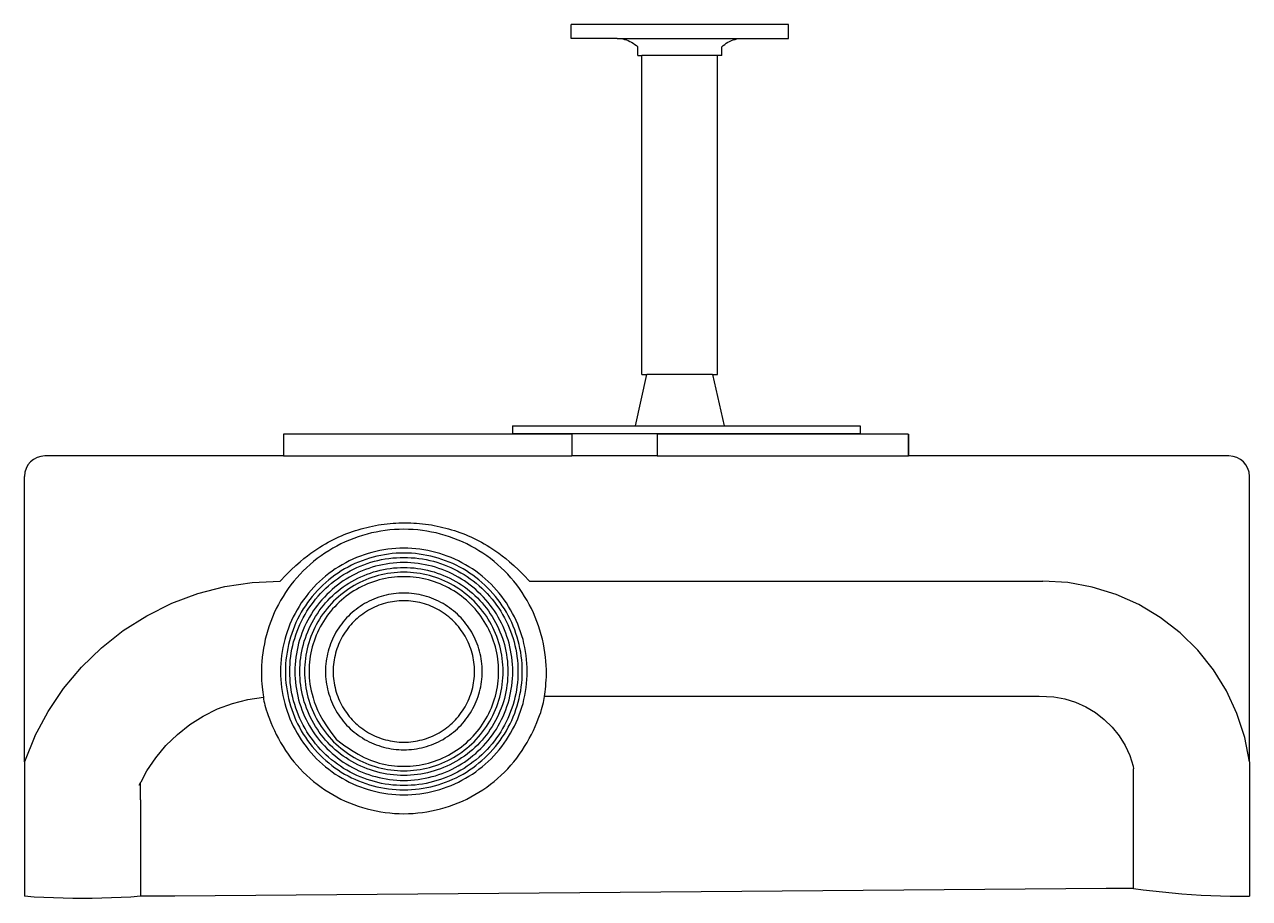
# Model space of a CAD drawing. Header units: inches. Extents: x -1841 to -80, y -100 to 1021.
# Drawn here: x -589.71 to -576.6, y 363.69 to 373.04 of the extents above; entities that cross this region are included whole.
import ezdxf

# ---------------------------------------------------------------- set-up
doc = ezdxf.new("R2010")
doc.units = ezdxf.units.IN
doc.header["$MEASUREMENT"] = 0
doc.layers.add('Edges', color=7, linetype='Continuous')

# ---------------------------------------------------------------- blocks, each defined once
blk = doc.blocks.new('Hanging Projector fr')
at = {"layer": 'Edges'}
for p, q in [((0.02427, 0.11772), (0.02427, 0.12111)), ((0.07728, 0.12111), (0.02427, 0.12111)), ((0.07728, 0.11772), (0.07728, 0.12111)), ((0.03547, 0.11772), (0.02427, 0.11772)), ((0.03547, 0.11772), (0.03593, 0.1177)), ((0.03593, 0.1177), (0.03599, 0.11772)), ((0.03599, 0.11772), (0.0364, 0.11766)), ((0.03599, 0.11772), (0.06557, 0.11772)), ((0.0364, 0.11766), (0.03686, 0.11758)), ((0.03686, 0.11758), (0.03732, 0.11748)), ((0.03732, 0.11748), (0.03776, 0.11735)), ((0.03776, 0.11735), (0.0382, 0.11718)), ((0.0382, 0.11718), (0.03863, 0.11699)), ((0.03863, 0.11699), (0.03904, 0.11677)), ((0.03904, 0.11677), (0.03944, 0.11653)), ((0.03944, 0.11653), (0.03982, 0.11626)), ((0.06173, 0.11626), (0.06212, 0.11653)), ((0.06212, 0.11653), (0.06252, 0.11677)), ((0.06252, 0.11677), (0.06293, 0.11699)), ((0.06293, 0.11699), (0.06336, 0.11718)), ((0.06336, 0.11718), (0.06379, 0.11735)), ((0.06379, 0.11735), (0.06424, 0.11748)), ((0.06424, 0.11748), (0.0647, 0.11758)), ((0.0647, 0.11758), (0.06516, 0.11766)), ((0.06516, 0.11766), (0.06557, 0.11772)), ((0.06557, 0.11772), (0.06562, 0.1177)), ((0.06562, 0.1177), (0.06609, 0.11772)), ((0.06609, 0.11772), (0.07728, 0.11772)), ((0.03982, 0.11626), (0.04019, 0.11597)), ((0.04019, 0.11597), (0.04053, 0.11565)), ((0.04053, 0.11358), (0.04053, 0.11565)), ((0.04053, 0.11358), (0.04155, 0.11358)), ((0.04155, 0.0358), (0.04155, 0.11358)), ((0.06001, 0.11358), (0.04155, 0.11358)), ((0.06103, 0.11358), (0.06001, 0.11358)), ((0.06001, 0.0358), (0.06001, 0.11358)), ((0.06103, 0.11565), (0.06137, 0.11597)), ((0.06103, 0.11358), (0.06103, 0.11565)), ((0.06137, 0.11597), (0.06173, 0.11626)), ((0.03995, 0.02328), (0.04278, 0.0358)), ((0.04155, 0.0358), (0.04278, 0.0358)), ((0.05877, 0.0358), (0.04278, 0.0358)), ((0.05877, 0.0358), (0.06161, 0.02328)), ((0.05877, 0.0358), (0.06001, 0.0358)), ((-0.04581, 0.02123), (-0.04581, 0.0159)), ((0.02442, 0.02123), (-0.04581, 0.02123)), ((0.01, 0.02328), (0.01, 0.02129)), ((0.01, 0.02328), (0.03995, 0.02328)), ((0.09473, 0.02129), (0.01, 0.02129)), ((0.02442, 0.02123), (0.02442, 0.0159)), ((0.03995, 0.02328), (0.06161, 0.02328)), ((0.04528, 0.02123), (0.04528, 0.0159)), ((0.10647, 0.02123), (0.04528, 0.02123)), ((0.06161, 0.02328), (0.09473, 0.02328)), ((0.09473, 0.02328), (0.09473, 0.02129)), ((0.10647, 0.02123), (0.10654, 0.02123)), ((0.10647, 0.02123), (0.10647, 0.0159)), ((0.10654, 0.02123), (0.10654, 0.0159)), ((-0.04581, 0.0159), (-0.104, 0.0159)), ((-0.04581, 0.0159), (0.02442, 0.0159)), ((0.04528, 0.0159), (0.02442, 0.0159)), ((0.04528, 0.0159), (0.10647, 0.0159)), ((0.10647, 0.0159), (0.10654, 0.0159)), ((0.18468, 0.0159), (0.10654, 0.0159)), ((-0.109, -0.0587), (-0.109, 0.0109)), ((0.18968, -0.0587), (0.18968, 0.0109)), ((-0.05346, -0.01495), (-0.04668, -0.01462)), ((0.01416, -0.01462), (0.13927, -0.01462)), ((0.14535, -0.01499), (0.13927, -0.01462)), ((-0.07309, -0.02004), (-0.06673, -0.01767)), ((-0.06673, -0.01767), (-0.06016, -0.01597)), ((-0.06016, -0.01597), (-0.05346, -0.01495)), ((0.15134, -0.01608), (0.14535, -0.01499)), ((0.15715, -0.01787), (0.15134, -0.01608)), ((0.16271, -0.02035), (0.15715, -0.01787)), ((-0.07916, -0.02306), (-0.07309, -0.02004)), ((0.16794, -0.02347), (0.16271, -0.02035)), ((-0.0849, -0.02669), (-0.07916, -0.02306)), ((0.17275, -0.0272), (0.16794, -0.02347)), ((-0.09022, -0.03089), (-0.0849, -0.02669)), ((0.17709, -0.03147), (0.17275, -0.0272)), ((-0.09022, -0.03089), (-0.09509, -0.03561)), ((0.18088, -0.03623), (0.17709, -0.03147)), ((-0.09945, -0.04081), (-0.09509, -0.03561)), ((0.18408, -0.04141), (0.18088, -0.03623)), ((-0.10324, -0.04644), (-0.09945, -0.04081)), ((0.18663, -0.04694), (0.18408, -0.04141)), ((-0.06192, -0.04581), (-0.05828, -0.04445)), ((-0.05828, -0.04445), (-0.05452, -0.04347)), ((-0.05452, -0.04347), (-0.05076, -0.0429)), ((0.01778, -0.04267), (0.13843, -0.04267)), ((0.13843, -0.04267), (0.14199, -0.04288)), ((0.14199, -0.04288), (0.14467, -0.04337)), ((0.14467, -0.04337), (0.14728, -0.04417)), ((0.14728, -0.04417), (0.14977, -0.04528)), ((-0.10644, -0.05242), (-0.10324, -0.04644)), ((-0.06868, -0.04961), (-0.0654, -0.04754)), ((-0.0654, -0.04754), (-0.06192, -0.04581)), ((0.14977, -0.04528), (0.15211, -0.04668)), ((0.15211, -0.04668), (0.15426, -0.04835)), ((0.18851, -0.05273), (0.18663, -0.04694)), ((-0.07173, -0.05202), (-0.06868, -0.04961)), ((0.15426, -0.04835), (0.1562, -0.05026)), ((0.1562, -0.05026), (0.1579, -0.05239)), ((-0.10644, -0.05242), (-0.109, -0.0587)), ((-0.07452, -0.05472), (-0.07173, -0.05202)), ((0.1579, -0.05239), (0.15933, -0.05471)), ((0.18968, -0.0587), (0.18851, -0.05273)), ((-0.07701, -0.0577), (-0.07452, -0.05472)), ((0.15933, -0.05471), (0.16048, -0.05718)), ((-0.109, -0.0587), (-0.109, -0.09149)), ((-0.07919, -0.06092), (-0.07701, -0.0577)), ((0.16048, -0.05718), (0.16132, -0.05978)), ((0.18968, -0.0587), (0.18968, -0.09149)), ((-0.08059, -0.06355), (-0.07919, -0.06092)), ((0.16132, -0.05978), (0.16144, -0.06043)), ((0.16144, -0.08955), (0.16144, -0.06043)), ((-0.08101, -0.06435), (-0.08069, -0.06374)), ((-0.08069, -0.06374), (-0.08059, -0.06355)), ((-0.08069, -0.06577), (-0.08069, -0.06374)), ((-0.08069, -0.06793), (-0.08069, -0.06577)), ((-0.08069, -0.06793), (-0.08069, -0.09149)), ((0.15477, -0.08955), (-0.07231, -0.09149)), ((0.16144, -0.08955), (0.15477, -0.08955)), ((0.16144, -0.08955), (0.16378, -0.08987)), ((-0.10664, -0.09166), (-0.109, -0.09149)), ((-0.10428, -0.09179), (-0.10664, -0.09166)), ((-0.10193, -0.09189), (-0.10428, -0.09179)), ((-0.09957, -0.09197), (-0.10193, -0.09189)), ((-0.0972, -0.09201), (-0.09957, -0.09197)), ((-0.09484, -0.09203), (-0.0972, -0.09201)), ((-0.09248, -0.09201), (-0.09484, -0.09203)), ((-0.09012, -0.09197), (-0.09248, -0.09201)), ((-0.08776, -0.09189), (-0.09012, -0.09197)), ((-0.0854, -0.09179), (-0.08776, -0.09189)), ((-0.08305, -0.09166), (-0.0854, -0.09179)), ((-0.08069, -0.09149), (-0.08305, -0.09166)), ((-0.07231, -0.09149), (-0.08069, -0.09149)), ((0.16378, -0.08987), (0.16612, -0.09017)), ((0.16612, -0.09017), (0.16847, -0.09043)), ((0.16847, -0.09043), (0.17082, -0.09067)), ((0.17082, -0.09067), (0.17317, -0.09088)), ((0.17317, -0.09088), (0.17553, -0.09105)), ((0.17553, -0.09105), (0.17788, -0.0912)), ((0.17788, -0.0912), (0.18024, -0.09132)), ((0.18024, -0.09132), (0.1826, -0.09141)), ((0.1826, -0.09141), (0.18496, -0.09147)), ((0.18496, -0.09147), (0.18732, -0.09149)), ((0.18732, -0.09149), (0.18968, -0.09149))]:
    blk.add_line(p, q, dxfattribs=at)
for points in [[(-0.02548, -0.00317), (-0.02657, -0.00348), (-0.02765, -0.00383), (-0.02872, -0.00421), (-0.02978, -0.00463), (-0.03082, -0.00508), (-0.03184, -0.00556), (-0.03285, -0.00608), (-0.03384, -0.00663), (-0.03482, -0.00721), (-0.03577, -0.00783), (-0.0367, -0.00848), (-0.03761, -0.00915), (-0.0385, -0.00986), (-0.03937, -0.01059), (-0.04021, -0.01135), (-0.04103, -0.01214), (-0.04181, -0.01296), (-0.04258, -0.0138), (-0.04331, -0.01466), (-0.04402, -0.01555), (-0.04469, -0.01646), (-0.04534, -0.0174), (-0.04595, -0.01835), (-0.04654, -0.01932), (-0.04709, -0.02032), (-0.04761, -0.02133), (-0.04809, -0.02235), (-0.04854, -0.02339), (-0.04896, -0.02445), (-0.04934, -0.02552), (-0.04969, -0.0266), (-0.05, -0.02769), (-0.05028, -0.02879), (-0.05052, -0.02989), (-0.05072, -0.03099), (-0.05089, -0.03208), (-0.05103, -0.03315), (-0.05113, -0.0342), (-0.05121, -0.03521), (-0.05125, -0.03619), (-0.05125, -0.03712), (-0.05124, -0.03801), (-0.0512, -0.03886), (-0.05114, -0.03965), (-0.05107, -0.0404), (-0.05099, -0.0411), (-0.05091, -0.04174), (-0.05083, -0.04234), (-0.05076, -0.04288), (-0.05069, -0.04339), (-0.05061, -0.04388), (-0.05052, -0.04437), (-0.0504, -0.04488), (-0.05026, -0.04542), (-0.05008, -0.04601), (-0.04986, -0.04668), (-0.0496, -0.04743), (-0.04928, -0.04825), (-0.04893, -0.04913), (-0.04853, -0.05006), (-0.04808, -0.05103), (-0.0476, -0.05202), (-0.04709, -0.05301), (-0.04654, -0.054), (-0.04595, -0.05498), (-0.04534, -0.05593), (-0.04469, -0.05686), (-0.04402, -0.05777), (-0.04331, -0.05866), (-0.04258, -0.05953), (-0.04181, -0.06037), (-0.04103, -0.06118), (-0.04021, -0.06197), (-0.03937, -0.06274), (-0.0385, -0.06347), (-0.03761, -0.06417), (-0.0367, -0.06485), (-0.03577, -0.0655), (-0.03482, -0.06611), (-0.03384, -0.0667), (-0.03285, -0.06725), (-0.03184, -0.06776), (-0.03082, -0.06825), (-0.02978, -0.0687), (-0.02872, -0.06912), (-0.02765, -0.0695), (-0.02657, -0.06985), (-0.02548, -0.07016), (-0.02438, -0.07044), (-0.02327, -0.07067), (-0.02215, -0.07088), (-0.02103, -0.07104), (-0.0199, -0.07117), (-0.01877, -0.07127), (-0.01764, -0.07132), (-0.0165, -0.07134), (-0.01537, -0.07132), (-0.01424, -0.07127), (-0.01311, -0.07117), (-0.01198, -0.07104), (-0.01086, -0.07088), (-0.00974, -0.07067), (-0.00863, -0.07044), (-0.00753, -0.07016), (-0.00644, -0.06985), (-0.00536, -0.0695), (-0.00429, -0.06912), (-0.00323, -0.0687), (-0.00219, -0.06825), (-0.00117, -0.06776), (-0.00016, -0.06725), (0.00083, -0.0667), (0.00181, -0.06611), (0.00276, -0.0655), (0.00369, -0.06485), (0.00461, -0.06417), (0.00549, -0.06347), (0.00636, -0.06274), (0.0072, -0.06197), (0.00802, -0.06118), (0.00881, -0.06037), (0.00957, -0.05953), (0.0103, -0.05866), (0.01101, -0.05777), (0.01168, -0.05686), (0.01233, -0.05593), (0.01294, -0.05498), (0.01353, -0.054), (0.01408, -0.05301), (0.0146, -0.05202), (0.01508, -0.05103), (0.01552, -0.05006), (0.01592, -0.04912), (0.01628, -0.04823), (0.01659, -0.0474), (0.01686, -0.04664), (0.01708, -0.04596), (0.01726, -0.04534), (0.01741, -0.04478), (0.01752, -0.04426), (0.01762, -0.04375), (0.0177, -0.04324), (0.01777, -0.04273), (0.01785, -0.04218), (0.01792, -0.04159), (0.018, -0.04095), (0.01808, -0.04027), (0.01814, -0.03954), (0.0182, -0.03876), (0.01824, -0.03794), (0.01825, -0.03707), (0.01824, -0.03615), (0.0182, -0.03519), (0.01813, -0.03418), (0.01802, -0.03314), (0.01789, -0.03207), (0.01771, -0.03099), (0.01751, -0.02989), (0.01727, -0.02879), (0.01699, -0.02769), (0.01668, -0.0266), (0.01633, -0.02552), (0.01595, -0.02445), (0.01553, -0.02339), (0.01508, -0.02235), (0.0146, -0.02133), (0.01408, -0.02032), (0.01353, -0.01932), (0.01294, -0.01835), (0.01233, -0.0174), (0.01168, -0.01646), (0.01101, -0.01555), (0.0103, -0.01466), (0.00957, -0.0138), (0.00881, -0.01296), (0.00802, -0.01214), (0.0072, -0.01135), (0.00636, -0.01059), (0.00549, -0.00986), (0.00461, -0.00915), (0.00369, -0.00848), (0.00276, -0.00783), (0.00181, -0.00721), (0.00083, -0.00663), (-0.00016, -0.00608), (-0.00117, -0.00556), (-0.00219, -0.00508), (-0.00323, -0.00463), (-0.00429, -0.00421), (-0.00536, -0.00383), (-0.00644, -0.00348), (-0.00753, -0.00317), (-0.00863, -0.00289), (-0.00974, -0.00265), (-0.01086, -0.00245), (-0.01198, -0.00228), (-0.01311, -0.00215), (-0.01424, -0.00206), (-0.01537, -0.002), (-0.0165, -0.00198), (-0.01764, -0.002), (-0.01877, -0.00206), (-0.0199, -0.00215), (-0.02103, -0.00228), (-0.02215, -0.00245), (-0.02327, -0.00265), (-0.02438, -0.00289)], [(-0.03777, -0.05793), (-0.03706, -0.05861), (-0.03633, -0.05927), (-0.03558, -0.05991), (-0.03481, -0.06052), (-0.03402, -0.06111), (-0.03321, -0.06167), (-0.03239, -0.0622), (-0.03154, -0.06271), (-0.03068, -0.06319), (-0.02981, -0.06364), (-0.02892, -0.06406), (-0.02801, -0.06445), (-0.0271, -0.06481), (-0.02617, -0.06514), (-0.02523, -0.06544), (-0.02429, -0.06571), (-0.02333, -0.06595), (-0.02237, -0.06616), (-0.0214, -0.06634), (-0.02043, -0.06648), (-0.01945, -0.06659), (-0.01847, -0.06667), (-0.01749, -0.06672), (-0.0165, -0.06674), (-0.01552, -0.06672), (-0.01454, -0.06667), (-0.01356, -0.06659), (-0.01258, -0.06648), (-0.01161, -0.06634), (-0.01064, -0.06616), (-0.00968, -0.06595), (-0.00872, -0.06571), (-0.00777, -0.06544), (-0.00684, -0.06514), (-0.00591, -0.06481), (-0.005, -0.06445), (-0.00409, -0.06406), (-0.0032, -0.06364), (-0.00233, -0.06319), (-0.00147, -0.06271), (-0.00062, -0.0622), (0.0002, -0.06167), (0.00101, -0.06111), (0.0018, -0.06052), (0.00257, -0.05991), (0.00332, -0.05927), (0.00405, -0.05861), (0.00476, -0.05793), (0.00545, -0.05722), (0.00611, -0.05649), (0.00674, -0.05574), (0.00735, -0.05497), (0.00794, -0.05418), (0.0085, -0.05337), (0.00903, -0.05254), (0.00954, -0.0517), (0.01002, -0.05084), (0.01047, -0.04996), (0.01089, -0.04908), (0.01128, -0.04817), (0.01164, -0.04726), (0.01197, -0.04633), (0.01227, -0.04539), (0.01255, -0.04445), (0.01278, -0.04349), (0.01299, -0.04253), (0.01317, -0.04156), (0.01331, -0.04059), (0.01342, -0.03961), (0.01351, -0.03863), (0.01355, -0.03765), (0.01357, -0.03666), (0.01355, -0.03568), (0.01351, -0.0347), (0.01342, -0.03372), (0.01331, -0.03274), (0.01317, -0.03176), (0.01299, -0.0308), (0.01278, -0.02983), (0.01255, -0.02888), (0.01227, -0.02793), (0.01197, -0.027), (0.01164, -0.02607), (0.01128, -0.02515), (0.01089, -0.02425), (0.01047, -0.02336), (0.01002, -0.02249), (0.00954, -0.02163), (0.00903, -0.02078), (0.0085, -0.01995), (0.00794, -0.01915), (0.00735, -0.01836), (0.00674, -0.01758), (0.00611, -0.01683), (0.00545, -0.0161), (0.00476, -0.0154), (0.00405, -0.01471), (0.00332, -0.01405), (0.00257, -0.01342), (0.0018, -0.0128), (0.00101, -0.01222), (0.0002, -0.01166), (-0.00062, -0.01112), (-0.00147, -0.01062), (-0.00233, -0.01014), (-0.0032, -0.00969), (-0.00409, -0.00927), (-0.005, -0.00888), (-0.00591, -0.00852), (-0.00684, -0.00818), (-0.00777, -0.00788), (-0.00872, -0.00761), (-0.00968, -0.00737), (-0.01064, -0.00717), (-0.01161, -0.00699), (-0.01258, -0.00685), (-0.01356, -0.00673), (-0.01454, -0.00665), (-0.01552, -0.0066), (-0.0165, -0.00659), (-0.01749, -0.0066), (-0.01847, -0.00665), (-0.01945, -0.00673), (-0.02043, -0.00685), (-0.0214, -0.00699), (-0.02237, -0.00717), (-0.02333, -0.00737), (-0.02429, -0.00761), (-0.02523, -0.00788), (-0.02617, -0.00818), (-0.0271, -0.00852), (-0.02801, -0.00888), (-0.02892, -0.00927), (-0.02981, -0.00969), (-0.03068, -0.01014), (-0.03154, -0.01062), (-0.03239, -0.01112), (-0.03321, -0.01166), (-0.03402, -0.01222), (-0.03481, -0.0128), (-0.03558, -0.01342), (-0.03633, -0.01405), (-0.03706, -0.01471), (-0.03777, -0.0154), (-0.03845, -0.0161), (-0.03912, -0.01683), (-0.03975, -0.01758), (-0.04036, -0.01836), (-0.04095, -0.01915), (-0.04151, -0.01995), (-0.04204, -0.02078), (-0.04255, -0.02163), (-0.04303, -0.02249), (-0.04348, -0.02336), (-0.0439, -0.02425), (-0.04429, -0.02515), (-0.04465, -0.02607), (-0.04498, -0.027), (-0.04528, -0.02793), (-0.04555, -0.02888), (-0.04579, -0.02983), (-0.046, -0.0308), (-0.04618, -0.03176), (-0.04632, -0.03274), (-0.04643, -0.03372), (-0.04651, -0.0347), (-0.04656, -0.03568), (-0.04658, -0.03666), (-0.04656, -0.03765), (-0.04651, -0.03863), (-0.04643, -0.03961), (-0.04632, -0.04059), (-0.04618, -0.04156), (-0.046, -0.04253), (-0.04579, -0.04349), (-0.04555, -0.04445), (-0.04528, -0.04539), (-0.04498, -0.04633), (-0.04465, -0.04726), (-0.04429, -0.04817), (-0.0439, -0.04908), (-0.04348, -0.04996), (-0.04303, -0.05084), (-0.04255, -0.0517), (-0.04204, -0.05254), (-0.04151, -0.05337), (-0.04095, -0.05418), (-0.04036, -0.05497), (-0.03975, -0.05574), (-0.03912, -0.05649), (-0.03845, -0.05722)], [(-0.0165, -0.00779), (-0.01745, -0.0078), (-0.01839, -0.00785), (-0.01933, -0.00793), (-0.02027, -0.00804), (-0.02121, -0.00818), (-0.02214, -0.00834), (-0.02306, -0.00854), (-0.02398, -0.00877), (-0.02489, -0.00903), (-0.02579, -0.00932), (-0.02668, -0.00964), (-0.02755, -0.00999), (-0.02842, -0.01036), (-0.02928, -0.01077), (-0.03012, -0.0112), (-0.03094, -0.01166), (-0.03175, -0.01214), (-0.03255, -0.01266), (-0.03332, -0.01319), (-0.03408, -0.01376), (-0.03482, -0.01434), (-0.03554, -0.01495), (-0.03624, -0.01559), (-0.03692, -0.01625), (-0.03758, -0.01693), (-0.03821, -0.01763), (-0.03882, -0.01835), (-0.03941, -0.01909), (-0.03997, -0.01984), (-0.04051, -0.02062), (-0.04102, -0.02142), (-0.04151, -0.02223), (-0.04197, -0.02305), (-0.0424, -0.02389), (-0.0428, -0.02475), (-0.04318, -0.02561), (-0.04353, -0.02649), (-0.04385, -0.02738), (-0.04414, -0.02828), (-0.04439, -0.02919), (-0.04462, -0.03011), (-0.04482, -0.03103), (-0.04499, -0.03196), (-0.04513, -0.03289), (-0.04524, -0.03383), (-0.04532, -0.03477), (-0.04536, -0.03572), (-0.04538, -0.03666), (-0.04536, -0.03761), (-0.04532, -0.03855), (-0.04524, -0.03949), (-0.04513, -0.04043), (-0.04499, -0.04137), (-0.04482, -0.0423), (-0.04462, -0.04322), (-0.04439, -0.04414), (-0.04414, -0.04504), (-0.04385, -0.04594), (-0.04353, -0.04683), (-0.04318, -0.04771), (-0.0428, -0.04858), (-0.0424, -0.04943), (-0.04197, -0.05027), (-0.04151, -0.0511), (-0.04102, -0.05191), (-0.04051, -0.0527), (-0.03997, -0.05348), (-0.03941, -0.05424), (-0.03882, -0.05498), (-0.03821, -0.0557), (-0.03758, -0.0564), (-0.03692, -0.05708), (-0.03624, -0.05774), (-0.03554, -0.05837), (-0.03482, -0.05898), (-0.03408, -0.05957), (-0.03332, -0.06013), (-0.03255, -0.06067), (-0.03175, -0.06118), (-0.03094, -0.06167), (-0.03012, -0.06213), (-0.02928, -0.06256), (-0.02842, -0.06296), (-0.02755, -0.06334), (-0.02668, -0.06369), (-0.02579, -0.064), (-0.02489, -0.06429), (-0.02398, -0.06455), (-0.02306, -0.06478), (-0.02214, -0.06498), (-0.02121, -0.06515), (-0.02027, -0.06529), (-0.01933, -0.0654), (-0.01839, -0.06548), (-0.01745, -0.06552), (-0.0165, -0.06554), (-0.01556, -0.06552), (-0.01462, -0.06548), (-0.01367, -0.0654), (-0.01274, -0.06529), (-0.0118, -0.06515), (-0.01087, -0.06498), (-0.00995, -0.06478), (-0.00903, -0.06455), (-0.00812, -0.06429), (-0.00722, -0.064), (-0.00633, -0.06369), (-0.00545, -0.06334), (-0.00459, -0.06296), (-0.00373, -0.06256), (-0.00289, -0.06213), (-0.00207, -0.06167), (-0.00126, -0.06118), (-0.00046, -0.06067), (0.00031, -0.06013), (0.00107, -0.05957), (0.00181, -0.05898), (0.00253, -0.05837), (0.00323, -0.05774), (0.00391, -0.05708), (0.00457, -0.0564), (0.0052, -0.0557), (0.00582, -0.05498), (0.0064, -0.05424), (0.00697, -0.05348), (0.0075, -0.0527), (0.00802, -0.05191), (0.0085, -0.0511), (0.00896, -0.05027), (0.00939, -0.04943), (0.0098, -0.04858), (0.01017, -0.04771), (0.01052, -0.04683), (0.01084, -0.04594), (0.01113, -0.04504), (0.01139, -0.04414), (0.01162, -0.04322), (0.01181, -0.0423), (0.01198, -0.04137), (0.01212, -0.04043), (0.01223, -0.03949), (0.01231, -0.03855), (0.01235, -0.03761), (0.01237, -0.03666), (0.01235, -0.03572), (0.01231, -0.03477), (0.01223, -0.03383), (0.01212, -0.03289), (0.01198, -0.03196), (0.01181, -0.03103), (0.01162, -0.03011), (0.01139, -0.02919), (0.01113, -0.02828), (0.01084, -0.02738), (0.01052, -0.02649), (0.01017, -0.02561), (0.0098, -0.02475), (0.00939, -0.02389), (0.00896, -0.02305), (0.0085, -0.02223), (0.00802, -0.02142), (0.0075, -0.02062), (0.00697, -0.01984), (0.0064, -0.01909), (0.00582, -0.01835), (0.0052, -0.01763), (0.00457, -0.01693), (0.00391, -0.01625), (0.00323, -0.01559), (0.00253, -0.01495), (0.00181, -0.01434), (0.00107, -0.01376), (0.00031, -0.01319), (-0.00046, -0.01266), (-0.00126, -0.01214), (-0.00207, -0.01166), (-0.00289, -0.0112), (-0.00373, -0.01077), (-0.00459, -0.01036), (-0.00545, -0.00999), (-0.00633, -0.00964), (-0.00722, -0.00932), (-0.00812, -0.00903), (-0.00903, -0.00877), (-0.00995, -0.00854), (-0.01087, -0.00834), (-0.0118, -0.00818), (-0.01274, -0.00804), (-0.01367, -0.00793), (-0.01462, -0.00785), (-0.01556, -0.0078)], [(-0.0406, -0.02275), (-0.04013, -0.02197), (-0.03963, -0.02121), (-0.03912, -0.02046), (-0.03857, -0.01973), (-0.03801, -0.01902), (-0.03742, -0.01832), (-0.03681, -0.01765), (-0.03617, -0.01699), (-0.03552, -0.01636), (-0.03485, -0.01575), (-0.03415, -0.01516), (-0.03344, -0.01459), (-0.03271, -0.01405), (-0.03196, -0.01353), (-0.03119, -0.01304), (-0.03041, -0.01257), (-0.02962, -0.01213), (-0.02881, -0.01171), (-0.02798, -0.01133), (-0.02715, -0.01096), (-0.0263, -0.01063), (-0.02545, -0.01032), (-0.02458, -0.01004), (-0.0237, -0.00979), (-0.02282, -0.00957), (-0.02193, -0.00938), (-0.02104, -0.00922), (-0.02014, -0.00908), (-0.01923, -0.00898), (-0.01832, -0.00891), (-0.01741, -0.00886), (-0.0165, -0.00885), (-0.01559, -0.00886), (-0.01469, -0.00891), (-0.01378, -0.00898), (-0.01287, -0.00908), (-0.01197, -0.00922), (-0.01108, -0.00938), (-0.01019, -0.00957), (-0.0093, -0.00979), (-0.00843, -0.01004), (-0.00756, -0.01032), (-0.00671, -0.01063), (-0.00586, -0.01096), (-0.00502, -0.01133), (-0.0042, -0.01171), (-0.00339, -0.01213), (-0.0026, -0.01257), (-0.00181, -0.01304), (-0.00105, -0.01353), (-0.0003, -0.01405), (0.00043, -0.01459), (0.00114, -0.01516), (0.00184, -0.01575), (0.00251, -0.01636), (0.00317, -0.01699), (0.0038, -0.01765), (0.00441, -0.01832), (0.005, -0.01902), (0.00556, -0.01973), (0.00611, -0.02046), (0.00663, -0.02121), (0.00712, -0.02197), (0.00759, -0.02275), (0.00803, -0.02355), (0.00844, -0.02436), (0.00883, -0.02518), (0.0092, -0.02602), (0.00953, -0.02686), (0.00984, -0.02772), (0.01012, -0.02859), (0.01037, -0.02946), (0.01059, -0.03035), (0.01078, -0.03124), (0.01094, -0.03213), (0.01108, -0.03303), (0.01118, -0.03394), (0.01125, -0.03484), (0.0113, -0.03575), (0.01131, -0.03666), (0.0113, -0.03757), (0.01125, -0.03848), (0.01118, -0.03939), (0.01108, -0.04029), (0.01094, -0.04119), (0.01078, -0.04209), (0.01059, -0.04298), (0.01037, -0.04386), (0.01012, -0.04474), (0.00984, -0.0456), (0.00953, -0.04646), (0.0092, -0.04731), (0.00883, -0.04814), (0.00844, -0.04897), (0.00803, -0.04978), (0.00759, -0.05057), (0.00712, -0.05135), (0.00663, -0.05212), (0.00611, -0.05287), (0.00556, -0.0536), (0.005, -0.05431), (0.00441, -0.055), (0.0038, -0.05568), (0.00317, -0.05633), (0.00251, -0.05697), (0.00184, -0.05758), (0.00114, -0.05817), (0.00043, -0.05873), (-0.0003, -0.05927), (-0.00105, -0.05979), (-0.00181, -0.06029), (-0.0026, -0.06075), (-0.00339, -0.0612), (-0.0042, -0.06161), (-0.00502, -0.062), (-0.00586, -0.06236), (-0.00671, -0.0627), (-0.00756, -0.063), (-0.00843, -0.06328), (-0.0093, -0.06353), (-0.01019, -0.06375), (-0.01108, -0.06395), (-0.01197, -0.06411), (-0.01287, -0.06424), (-0.01378, -0.06435), (-0.01469, -0.06442), (-0.01559, -0.06447), (-0.0165, -0.06448), (-0.01741, -0.06447), (-0.01832, -0.06442), (-0.01923, -0.06435), (-0.02014, -0.06424), (-0.02104, -0.06411), (-0.02193, -0.06395), (-0.02282, -0.06375), (-0.0237, -0.06353), (-0.02458, -0.06328), (-0.02545, -0.063), (-0.0263, -0.0627), (-0.02715, -0.06236), (-0.02798, -0.062), (-0.02881, -0.06161), (-0.02962, -0.0612), (-0.03041, -0.06075), (-0.03119, -0.06029), (-0.03196, -0.05979), (-0.03271, -0.05927), (-0.03344, -0.05873), (-0.03415, -0.05817), (-0.03485, -0.05758), (-0.03552, -0.05697), (-0.03617, -0.05633), (-0.03681, -0.05568), (-0.03742, -0.055), (-0.03801, -0.05431), (-0.03857, -0.0536), (-0.03912, -0.05287), (-0.03963, -0.05212), (-0.04013, -0.05135), (-0.0406, -0.05057), (-0.04104, -0.04978), (-0.04145, -0.04897), (-0.04184, -0.04814), (-0.0422, -0.04731), (-0.04254, -0.04646), (-0.04285, -0.0456), (-0.04312, -0.04474), (-0.04337, -0.04386), (-0.0436, -0.04298), (-0.04379, -0.04209), (-0.04395, -0.04119), (-0.04408, -0.04029), (-0.04419, -0.03939), (-0.04426, -0.03848), (-0.04431, -0.03757), (-0.04432, -0.03666), (-0.04431, -0.03575), (-0.04426, -0.03484), (-0.04419, -0.03394), (-0.04408, -0.03303), (-0.04395, -0.03213), (-0.04379, -0.03124), (-0.0436, -0.03035), (-0.04337, -0.02946), (-0.04312, -0.02859), (-0.04285, -0.02772), (-0.04254, -0.02686), (-0.0422, -0.02602), (-0.04184, -0.02518), (-0.04145, -0.02436), (-0.04104, -0.02355)], [(0.01005, -0.03666), (0.01004, -0.03579), (0.00999, -0.03493), (0.00992, -0.03406), (0.00982, -0.0332), (0.0097, -0.03234), (0.00954, -0.03148), (0.00936, -0.03063), (0.00915, -0.02979), (0.00891, -0.02895), (0.00864, -0.02813), (0.00835, -0.02731), (0.00803, -0.0265), (0.00768, -0.0257), (0.00731, -0.02492), (0.00692, -0.02414), (0.00649, -0.02339), (0.00605, -0.02264), (0.00558, -0.02191), (0.00508, -0.0212), (0.00456, -0.0205), (0.00402, -0.01982), (0.00346, -0.01915), (0.00288, -0.01851), (0.00227, -0.01789), (0.00165, -0.01728), (0.00101, -0.0167), (0.00034, -0.01614), (-0.00034, -0.0156), (-0.00104, -0.01508), (-0.00175, -0.01458), (-0.00248, -0.01411), (-0.00323, -0.01366), (-0.00399, -0.01324), (-0.00476, -0.01285), (-0.00554, -0.01247), (-0.00634, -0.01213), (-0.00715, -0.01181), (-0.00797, -0.01152), (-0.0088, -0.01125), (-0.00963, -0.01101), (-0.01047, -0.0108), (-0.01132, -0.01062), (-0.01218, -0.01046), (-0.01304, -0.01033), (-0.0139, -0.01024), (-0.01477, -0.01016), (-0.01564, -0.01012), (-0.0165, -0.01011), (-0.01737, -0.01012), (-0.01824, -0.01016), (-0.01911, -0.01024), (-0.01997, -0.01033), (-0.02083, -0.01046), (-0.02169, -0.01062), (-0.02253, -0.0108), (-0.02338, -0.01101), (-0.02421, -0.01125), (-0.02504, -0.01152), (-0.02586, -0.01181), (-0.02667, -0.01213), (-0.02746, -0.01247), (-0.02825, -0.01285), (-0.02902, -0.01324), (-0.02978, -0.01366), (-0.03053, -0.01411), (-0.03126, -0.01458), (-0.03197, -0.01508), (-0.03267, -0.0156), (-0.03335, -0.01614), (-0.03401, -0.0167), (-0.03466, -0.01728), (-0.03528, -0.01789), (-0.03589, -0.01851), (-0.03647, -0.01915), (-0.03703, -0.01982), (-0.03757, -0.0205), (-0.03809, -0.0212), (-0.03858, -0.02191), (-0.03906, -0.02264), (-0.0395, -0.02339), (-0.03992, -0.02414), (-0.04032, -0.02492), (-0.04069, -0.0257), (-0.04104, -0.0265), (-0.04136, -0.02731), (-0.04165, -0.02813), (-0.04192, -0.02895), (-0.04216, -0.02979), (-0.04237, -0.03063), (-0.04255, -0.03148), (-0.04271, -0.03234), (-0.04283, -0.0332), (-0.04293, -0.03406), (-0.043, -0.03493), (-0.04305, -0.03579), (-0.04306, -0.03666), (-0.04305, -0.03753), (-0.043, -0.0384), (-0.04293, -0.03927), (-0.04283, -0.04013), (-0.04271, -0.04099), (-0.04255, -0.04184), (-0.04237, -0.04269), (-0.04216, -0.04354), (-0.04192, -0.04437), (-0.04165, -0.0452), (-0.04136, -0.04602), (-0.04104, -0.04683), (-0.04069, -0.04762), (-0.04032, -0.04841), (-0.03992, -0.04918), (-0.0395, -0.04994), (-0.03906, -0.05069), (-0.03858, -0.05142), (-0.03809, -0.05213), (-0.03757, -0.05283), (-0.03703, -0.05351), (-0.03647, -0.05417), (-0.03589, -0.05482), (-0.03528, -0.05544), (-0.03466, -0.05605), (-0.03401, -0.05663), (-0.03335, -0.05719), (-0.03267, -0.05773), (-0.03197, -0.05825), (-0.03126, -0.05874), (-0.03053, -0.05921), (-0.02978, -0.05966), (-0.02902, -0.06008), (-0.02825, -0.06048), (-0.02746, -0.06085), (-0.02667, -0.0612), (-0.02586, -0.06152), (-0.02504, -0.06181), (-0.02421, -0.06208), (-0.02338, -0.06231), (-0.02253, -0.06253), (-0.02169, -0.06271), (-0.02083, -0.06286), (-0.01997, -0.06299), (-0.01911, -0.06309), (-0.01824, -0.06316), (-0.01737, -0.06321), (-0.0165, -0.06322), (-0.01564, -0.06321), (-0.01477, -0.06316), (-0.0139, -0.06309), (-0.01304, -0.06299), (-0.01218, -0.06286), (-0.01132, -0.06271), (-0.01047, -0.06253), (-0.00963, -0.06231), (-0.0088, -0.06208), (-0.00797, -0.06181), (-0.00715, -0.06152), (-0.00634, -0.0612), (-0.00554, -0.06085), (-0.00476, -0.06048), (-0.00399, -0.06008), (-0.00323, -0.05966), (-0.00248, -0.05921), (-0.00175, -0.05874), (-0.00104, -0.05825), (-0.00034, -0.05773), (0.00034, -0.05719), (0.00101, -0.05663), (0.00165, -0.05605), (0.00227, -0.05544), (0.00288, -0.05482), (0.00346, -0.05417), (0.00402, -0.05351), (0.00456, -0.05283), (0.00508, -0.05213), (0.00558, -0.05142), (0.00605, -0.05069), (0.00649, -0.04994), (0.00692, -0.04918), (0.00731, -0.04841), (0.00768, -0.04762), (0.00803, -0.04683), (0.00835, -0.04602), (0.00864, -0.0452), (0.00891, -0.04437), (0.00915, -0.04354), (0.00936, -0.04269), (0.00954, -0.04184), (0.0097, -0.04099), (0.00982, -0.04013), (0.00992, -0.03927), (0.00999, -0.0384), (0.01004, -0.03753)], [(-0.041, -0.0301), (-0.04078, -0.0293), (-0.04052, -0.02851), (-0.04024, -0.02773), (-0.03994, -0.02696), (-0.03961, -0.0262), (-0.03925, -0.02545), (-0.03887, -0.02471), (-0.03847, -0.02398), (-0.03804, -0.02327), (-0.03759, -0.02257), (-0.03712, -0.02189), (-0.03663, -0.02122), (-0.03611, -0.02057), (-0.03557, -0.01994), (-0.03502, -0.01932), (-0.03444, -0.01873), (-0.03384, -0.01815), (-0.03323, -0.01759), (-0.03259, -0.01706), (-0.03194, -0.01654), (-0.03128, -0.01605), (-0.0306, -0.01557), (-0.0299, -0.01512), (-0.02919, -0.0147), (-0.02846, -0.01429), (-0.02772, -0.01392), (-0.02697, -0.01356), (-0.02621, -0.01323), (-0.02544, -0.01293), (-0.02466, -0.01265), (-0.02387, -0.01239), (-0.02307, -0.01216), (-0.02226, -0.01196), (-0.02145, -0.01179), (-0.02064, -0.01164), (-0.01982, -0.01152), (-0.01899, -0.01142), (-0.01816, -0.01135), (-0.01733, -0.01131), (-0.0165, -0.0113), (-0.01567, -0.01131), (-0.01485, -0.01135), (-0.01402, -0.01142), (-0.01319, -0.01152), (-0.01237, -0.01164), (-0.01156, -0.01179), (-0.01074, -0.01196), (-0.00994, -0.01216), (-0.00914, -0.01239), (-0.00835, -0.01265), (-0.00757, -0.01293), (-0.0068, -0.01323), (-0.00604, -0.01356), (-0.00529, -0.01392), (-0.00455, -0.01429), (-0.00382, -0.0147), (-0.00311, -0.01512), (-0.00241, -0.01557), (-0.00173, -0.01605), (-0.00106, -0.01654), (-0.00041, -0.01706), (0.00022, -0.01759), (0.00083, -0.01815), (0.00143, -0.01873), (0.00201, -0.01932), (0.00256, -0.01994), (0.0031, -0.02057), (0.00362, -0.02122), (0.00411, -0.02189), (0.00458, -0.02257), (0.00503, -0.02327), (0.00546, -0.02398), (0.00586, -0.02471), (0.00624, -0.02545), (0.0066, -0.0262), (0.00693, -0.02696), (0.00723, -0.02773), (0.00751, -0.02851), (0.00777, -0.0293), (0.008, -0.0301), (0.0082, -0.0309), (0.00837, -0.03171), (0.00852, -0.03253), (0.00864, -0.03335), (0.00874, -0.03418), (0.0088, -0.035), (0.00885, -0.03583), (0.00886, -0.03666), (0.00885, -0.03749), (0.0088, -0.03832), (0.00874, -0.03915), (0.00864, -0.03997), (0.00852, -0.04079), (0.00837, -0.04161), (0.0082, -0.04242), (0.008, -0.04323), (0.00777, -0.04403), (0.00751, -0.04482), (0.00723, -0.0456), (0.00693, -0.04637), (0.0066, -0.04713), (0.00624, -0.04788), (0.00586, -0.04862), (0.00546, -0.04935), (0.00503, -0.05006), (0.00458, -0.05075), (0.00411, -0.05144), (0.00362, -0.0521), (0.0031, -0.05275), (0.00256, -0.05339), (0.00201, -0.054), (0.00143, -0.0546), (0.00083, -0.05518), (0.00022, -0.05573), (-0.00041, -0.05627), (-0.00106, -0.05679), (-0.00173, -0.05728), (-0.00241, -0.05775), (-0.00311, -0.0582), (-0.00382, -0.05863), (-0.00455, -0.05903), (-0.00529, -0.05941), (-0.00604, -0.05977), (-0.0068, -0.0601), (-0.00757, -0.0604), (-0.00835, -0.06068), (-0.00914, -0.06093), (-0.00994, -0.06116), (-0.01074, -0.06136), (-0.01156, -0.06154), (-0.01237, -0.06169), (-0.01319, -0.06181), (-0.01402, -0.0619), (-0.01485, -0.06197), (-0.01567, -0.06201), (-0.0165, -0.06203), (-0.01733, -0.06201), (-0.01816, -0.06197), (-0.01899, -0.0619), (-0.01982, -0.06181), (-0.02064, -0.06169), (-0.02145, -0.06154), (-0.02226, -0.06136), (-0.02307, -0.06116), (-0.02387, -0.06093), (-0.02466, -0.06068), (-0.02544, -0.0604), (-0.02621, -0.0601), (-0.02697, -0.05977), (-0.02772, -0.05941), (-0.02846, -0.05903), (-0.02919, -0.05863), (-0.0299, -0.0582), (-0.0306, -0.05775), (-0.03128, -0.05728), (-0.03194, -0.05679), (-0.03259, -0.05627), (-0.03323, -0.05573), (-0.03384, -0.05518), (-0.03444, -0.0546), (-0.03502, -0.054), (-0.03557, -0.05339), (-0.03611, -0.05275), (-0.03663, -0.0521), (-0.03712, -0.05144), (-0.03759, -0.05075), (-0.03804, -0.05006), (-0.03847, -0.04935), (-0.03887, -0.04862), (-0.03925, -0.04788), (-0.03961, -0.04713), (-0.03994, -0.04637), (-0.04024, -0.0456), (-0.04052, -0.04482), (-0.04078, -0.04403), (-0.041, -0.04323), (-0.04121, -0.04242), (-0.04138, -0.04161), (-0.04153, -0.04079), (-0.04165, -0.03997), (-0.04175, -0.03915), (-0.04181, -0.03832), (-0.04185, -0.03749), (-0.04187, -0.03666), (-0.04185, -0.03583), (-0.04181, -0.035), (-0.04175, -0.03418), (-0.04165, -0.03335), (-0.04153, -0.03253), (-0.04138, -0.03171), (-0.04121, -0.0309)], [(0.00446, -0.02456), (0.00405, -0.02388), (0.00362, -0.02321), (0.00317, -0.02256), (0.0027, -0.02193), (0.00221, -0.02131), (0.0017, -0.0207), (0.00116, -0.02012), (0.00061, -0.01955), (0.00004, -0.01899), (-0.00054, -0.01846), (-0.00115, -0.01795), (-0.00177, -0.01746), (-0.0024, -0.01699), (-0.00306, -0.01654), (-0.00372, -0.01611), (-0.0044, -0.0157), (-0.00509, -0.01531), (-0.0058, -0.01495), (-0.00651, -0.01461), (-0.00724, -0.0143), (-0.00798, -0.01401), (-0.00872, -0.01374), (-0.00948, -0.0135), (-0.01024, -0.01328), (-0.01101, -0.01309), (-0.01178, -0.01292), (-0.01256, -0.01278), (-0.01334, -0.01266), (-0.01413, -0.01257), (-0.01492, -0.01251), (-0.01571, -0.01247), (-0.0165, -0.01246), (-0.0173, -0.01247), (-0.01809, -0.01251), (-0.01888, -0.01257), (-0.01966, -0.01266), (-0.02045, -0.01278), (-0.02123, -0.01292), (-0.022, -0.01309), (-0.02277, -0.01328), (-0.02353, -0.0135), (-0.02429, -0.01374), (-0.02503, -0.01401), (-0.02577, -0.0143), (-0.0265, -0.01461), (-0.02721, -0.01495), (-0.02792, -0.01531), (-0.02861, -0.0157), (-0.02929, -0.01611), (-0.02995, -0.01654), (-0.0306, -0.01699), (-0.03124, -0.01746), (-0.03186, -0.01795), (-0.03247, -0.01846), (-0.03305, -0.01899), (-0.03362, -0.01955), (-0.03417, -0.02012), (-0.0347, -0.0207), (-0.03522, -0.02131), (-0.03571, -0.02193), (-0.03618, -0.02256), (-0.03663, -0.02321), (-0.03706, -0.02388), (-0.03747, -0.02456), (-0.03785, -0.02525), (-0.03822, -0.02596), (-0.03855, -0.02667), (-0.03887, -0.0274), (-0.03916, -0.02814), (-0.03943, -0.02888), (-0.03967, -0.02964), (-0.03989, -0.0304), (-0.04008, -0.03117), (-0.04025, -0.03194), (-0.04039, -0.03272), (-0.0405, -0.0335), (-0.0406, -0.03429), (-0.04066, -0.03508), (-0.0407, -0.03587), (-0.04071, -0.03666), (-0.0407, -0.03746), (-0.04066, -0.03825), (-0.0406, -0.03904), (-0.0405, -0.03982), (-0.04039, -0.04061), (-0.04025, -0.04139), (-0.04008, -0.04216), (-0.03989, -0.04293), (-0.03967, -0.04369), (-0.03943, -0.04444), (-0.03916, -0.04519), (-0.03887, -0.04593), (-0.03855, -0.04665), (-0.03822, -0.04737), (-0.03785, -0.04807), (-0.03747, -0.04877), (-0.03706, -0.04945), (-0.03663, -0.05011), (-0.03618, -0.05076), (-0.03571, -0.0514), (-0.03522, -0.05202), (-0.0347, -0.05262), (-0.03417, -0.05321), (-0.03362, -0.05378), (-0.03305, -0.05433), (-0.03247, -0.05486), (-0.03186, -0.05538), (-0.03124, -0.05587), (-0.0306, -0.05634), (-0.02995, -0.05679), (-0.02929, -0.05722), (-0.02861, -0.05763), (-0.02792, -0.05801), (-0.02721, -0.05837), (-0.0265, -0.05871), (-0.02577, -0.05903), (-0.02503, -0.05932), (-0.02429, -0.05959), (-0.02353, -0.05983), (-0.02277, -0.06005), (-0.022, -0.06024), (-0.02123, -0.06041), (-0.02045, -0.06055), (-0.01966, -0.06066), (-0.01888, -0.06075), (-0.01809, -0.06082), (-0.0173, -0.06086), (-0.0165, -0.06087), (-0.01571, -0.06086), (-0.01492, -0.06082), (-0.01413, -0.06075), (-0.01334, -0.06066), (-0.01256, -0.06055), (-0.01178, -0.06041), (-0.01101, -0.06024), (-0.01024, -0.06005), (-0.00948, -0.05983), (-0.00872, -0.05959), (-0.00798, -0.05932), (-0.00724, -0.05903), (-0.00651, -0.05871), (-0.0058, -0.05837), (-0.00509, -0.05801), (-0.0044, -0.05763), (-0.00372, -0.05722), (-0.00306, -0.05679), (-0.0024, -0.05634), (-0.00177, -0.05587), (-0.00115, -0.05538), (-0.00054, -0.05486), (0.00004, -0.05433), (0.00061, -0.05378), (0.00116, -0.05321), (0.0017, -0.05262), (0.00221, -0.05202), (0.0027, -0.0514), (0.00317, -0.05076), (0.00362, -0.05011), (0.00405, -0.04945), (0.00446, -0.04877), (0.00484, -0.04807), (0.00521, -0.04737), (0.00555, -0.04665), (0.00586, -0.04593), (0.00615, -0.04519), (0.00642, -0.04444), (0.00666, -0.04369), (0.00688, -0.04293), (0.00707, -0.04216), (0.00724, -0.04139), (0.00738, -0.04061), (0.0075, -0.03982), (0.00759, -0.03904), (0.00765, -0.03825), (0.00769, -0.03746), (0.0077, -0.03666), (0.00769, -0.03587), (0.00765, -0.03508), (0.00759, -0.03429), (0.0075, -0.0335), (0.00738, -0.03272), (0.00724, -0.03194), (0.00707, -0.03117), (0.00688, -0.0304), (0.00666, -0.02964), (0.00642, -0.02888), (0.00615, -0.02814), (0.00586, -0.0274), (0.00555, -0.02667), (0.00521, -0.02596), (0.00484, -0.02525)], [(0.00004, -0.04621), (0.00034, -0.04567), (0.00063, -0.04511), (0.00089, -0.04455), (0.00114, -0.04397), (0.00137, -0.04339), (0.00158, -0.0428), (0.00178, -0.04221), (0.00195, -0.04161), (0.0021, -0.041), (0.00223, -0.04039), (0.00234, -0.03977), (0.00243, -0.03916), (0.00251, -0.03854), (0.00256, -0.03791), (0.00259, -0.03729), (0.0026, -0.03666), (0.00259, -0.03604), (0.00256, -0.03541), (0.00251, -0.03479), (0.00243, -0.03417), (0.00234, -0.03355), (0.00223, -0.03294), (0.0021, -0.03233), (0.00195, -0.03172), (0.00178, -0.03112), (0.00158, -0.03052), (0.00137, -0.02993), (0.00114, -0.02935), (0.00089, -0.02878), (0.00063, -0.02821), (0.00034, -0.02766), (0.00004, -0.02711), (-0.00028, -0.02658), (-0.00062, -0.02605), (-0.00098, -0.02554), (-0.00135, -0.02503), (-0.00174, -0.02455), (-0.00214, -0.02407), (-0.00256, -0.02361), (-0.003, -0.02316), (-0.00345, -0.02272), (-0.00391, -0.0223), (-0.00439, -0.0219), (-0.00488, -0.02151), (-0.00538, -0.02114), (-0.00589, -0.02078), (-0.00642, -0.02044), (-0.00695, -0.02012), (-0.0075, -0.01982), (-0.00806, -0.01953), (-0.00862, -0.01926), (-0.00919, -0.01902), (-0.00978, -0.01879), (-0.01036, -0.01858), (-0.01096, -0.01838), (-0.01156, -0.01821), (-0.01217, -0.01806), (-0.01278, -0.01793), (-0.01339, -0.01782), (-0.01401, -0.01772), (-0.01463, -0.01765), (-0.01526, -0.0176), (-0.01588, -0.01757), (-0.0165, -0.01756), (-0.01713, -0.01757), (-0.01775, -0.0176), (-0.01838, -0.01765), (-0.019, -0.01772), (-0.01962, -0.01782), (-0.02023, -0.01793), (-0.02084, -0.01806), (-0.02145, -0.01821), (-0.02205, -0.01838), (-0.02264, -0.01858), (-0.02323, -0.01879), (-0.02381, -0.01902), (-0.02439, -0.01926), (-0.02495, -0.01953), (-0.02551, -0.01982), (-0.02606, -0.02012), (-0.02659, -0.02044), (-0.02712, -0.02078), (-0.02763, -0.02114), (-0.02813, -0.02151), (-0.02862, -0.0219), (-0.0291, -0.0223), (-0.02956, -0.02272), (-0.03001, -0.02316), (-0.03045, -0.02361), (-0.03087, -0.02407), (-0.03127, -0.02455), (-0.03166, -0.02503), (-0.03203, -0.02554), (-0.03239, -0.02605), (-0.03273, -0.02658), (-0.03305, -0.02711), (-0.03335, -0.02766), (-0.03364, -0.02821), (-0.0339, -0.02878), (-0.03415, -0.02935), (-0.03438, -0.02993), (-0.03459, -0.03052), (-0.03478, -0.03112), (-0.03496, -0.03172), (-0.03511, -0.03233), (-0.03524, -0.03294), (-0.03535, -0.03355), (-0.03544, -0.03417), (-0.03551, -0.03479), (-0.03557, -0.03541), (-0.0356, -0.03604), (-0.03561, -0.03666), (-0.0356, -0.03729), (-0.03557, -0.03791), (-0.03551, -0.03854), (-0.03544, -0.03916), (-0.03535, -0.03977), (-0.03524, -0.04039), (-0.03511, -0.041), (-0.03496, -0.04161), (-0.03478, -0.04221), (-0.03459, -0.0428), (-0.03438, -0.04339), (-0.03415, -0.04397), (-0.0339, -0.04455), (-0.03364, -0.04511), (-0.03335, -0.04567), (-0.03305, -0.04621), (-0.03273, -0.04675), (-0.03239, -0.04728), (-0.03203, -0.04779), (-0.03166, -0.04829), (-0.03127, -0.04878), (-0.03087, -0.04926), (-0.03045, -0.04972), (-0.03001, -0.05017), (-0.02956, -0.05061), (-0.0291, -0.05102), (-0.02862, -0.05143), (-0.02813, -0.05182), (-0.02763, -0.05219), (-0.02712, -0.05255), (-0.02659, -0.05288), (-0.02606, -0.05321), (-0.02551, -0.05351), (-0.02495, -0.0538), (-0.02439, -0.05406), (-0.02381, -0.05431), (-0.02323, -0.05454), (-0.02264, -0.05475), (-0.02205, -0.05494), (-0.02145, -0.05511), (-0.02084, -0.05527), (-0.02023, -0.0554), (-0.01962, -0.05551), (-0.019, -0.0556), (-0.01838, -0.05567), (-0.01775, -0.05572), (-0.01713, -0.05575), (-0.0165, -0.05577), (-0.01588, -0.05575), (-0.01526, -0.05572), (-0.01463, -0.05567), (-0.01401, -0.0556), (-0.01339, -0.05551), (-0.01278, -0.0554), (-0.01217, -0.05527), (-0.01156, -0.05511), (-0.01096, -0.05494), (-0.01036, -0.05475), (-0.00978, -0.05454), (-0.00919, -0.05431), (-0.00862, -0.05406), (-0.00806, -0.0538), (-0.0075, -0.05351), (-0.00695, -0.05321), (-0.00642, -0.05288), (-0.00589, -0.05255), (-0.00538, -0.05219), (-0.00488, -0.05182), (-0.00439, -0.05143), (-0.00391, -0.05102), (-0.00345, -0.05061), (-0.003, -0.05017), (-0.00256, -0.04972), (-0.00214, -0.04926), (-0.00174, -0.04878), (-0.00135, -0.04829), (-0.00098, -0.04779), (-0.00062, -0.04728), (-0.00028, -0.04675)], [(0.00014, -0.04112), (0.00028, -0.04058), (0.0004, -0.04003), (0.0005, -0.03947), (0.00058, -0.03891), (0.00065, -0.03835), (0.00069, -0.03779), (0.00072, -0.03723), (0.00073, -0.03666), (0.00072, -0.0361), (0.00069, -0.03554), (0.00065, -0.03497), (0.00058, -0.03441), (0.0005, -0.03386), (0.0004, -0.0333), (0.00028, -0.03275), (0.00014, -0.0322), (-0.00001, -0.03166), (-0.00019, -0.03112), (-0.00038, -0.03059), (-0.00058, -0.03007), (-0.00081, -0.02955), (-0.00105, -0.02904), (-0.00131, -0.02854), (-0.00158, -0.02805), (-0.00187, -0.02756), (-0.00218, -0.02709), (-0.0025, -0.02663), (-0.00283, -0.02617), (-0.00318, -0.02573), (-0.00355, -0.0253), (-0.00393, -0.02488), (-0.00432, -0.02448), (-0.00472, -0.02408), (-0.00514, -0.02371), (-0.00557, -0.02334), (-0.00601, -0.02299), (-0.00647, -0.02265), (-0.00693, -0.02233), (-0.0074, -0.02203), (-0.00789, -0.02174), (-0.00838, -0.02146), (-0.00888, -0.02121), (-0.00939, -0.02097), (-0.00991, -0.02074), (-0.01043, -0.02053), (-0.01096, -0.02034), (-0.0115, -0.02017), (-0.01204, -0.02002), (-0.01259, -0.01988), (-0.01314, -0.01976), (-0.0137, -0.01966), (-0.01426, -0.01958), (-0.01482, -0.01951), (-0.01538, -0.01947), (-0.01594, -0.01944), (-0.0165, -0.01943), (-0.01707, -0.01944), (-0.01763, -0.01947), (-0.01819, -0.01951), (-0.01875, -0.01958), (-0.01931, -0.01966), (-0.01987, -0.01976), (-0.02042, -0.01988), (-0.02096, -0.02002), (-0.02151, -0.02017), (-0.02204, -0.02034), (-0.02257, -0.02053), (-0.0231, -0.02074), (-0.02362, -0.02097), (-0.02413, -0.02121), (-0.02463, -0.02146), (-0.02512, -0.02174), (-0.0256, -0.02203), (-0.02608, -0.02233), (-0.02654, -0.02265), (-0.027, -0.02299), (-0.02744, -0.02334), (-0.02787, -0.02371), (-0.02829, -0.02408), (-0.02869, -0.02448), (-0.02908, -0.02488), (-0.02946, -0.0253), (-0.02983, -0.02573), (-0.03018, -0.02617), (-0.03051, -0.02663), (-0.03083, -0.02709), (-0.03114, -0.02756), (-0.03143, -0.02805), (-0.0317, -0.02854), (-0.03196, -0.02904), (-0.0322, -0.02955), (-0.03243, -0.03007), (-0.03263, -0.03059), (-0.03282, -0.03112), (-0.033, -0.03166), (-0.03315, -0.0322), (-0.03329, -0.03275), (-0.03341, -0.0333), (-0.03351, -0.03386), (-0.03359, -0.03441), (-0.03366, -0.03497), (-0.0337, -0.03554), (-0.03373, -0.0361), (-0.03374, -0.03666), (-0.03373, -0.03723), (-0.0337, -0.03779), (-0.03366, -0.03835), (-0.03359, -0.03891), (-0.03351, -0.03947), (-0.03341, -0.04003), (-0.03329, -0.04058), (-0.03315, -0.04112), (-0.033, -0.04167), (-0.03282, -0.0422), (-0.03263, -0.04273), (-0.03243, -0.04326), (-0.0322, -0.04378), (-0.03196, -0.04429), (-0.0317, -0.04479), (-0.03143, -0.04528), (-0.03114, -0.04576), (-0.03083, -0.04624), (-0.03051, -0.0467), (-0.03018, -0.04715), (-0.02983, -0.0476), (-0.02946, -0.04803), (-0.02908, -0.04844), (-0.02869, -0.04885), (-0.02829, -0.04924), (-0.02787, -0.04962), (-0.02744, -0.04998), (-0.027, -0.05034), (-0.02654, -0.05067), (-0.02608, -0.05099), (-0.0256, -0.0513), (-0.02512, -0.05159), (-0.02463, -0.05186), (-0.02413, -0.05212), (-0.02362, -0.05236), (-0.0231, -0.05258), (-0.02257, -0.05279), (-0.02204, -0.05298), (-0.02151, -0.05315), (-0.02096, -0.05331), (-0.02042, -0.05345), (-0.01987, -0.05357), (-0.01931, -0.05367), (-0.01875, -0.05375), (-0.01819, -0.05381), (-0.01763, -0.05386), (-0.01707, -0.05389), (-0.0165, -0.0539), (-0.01594, -0.05389), (-0.01538, -0.05386), (-0.01482, -0.05381), (-0.01426, -0.05375), (-0.0137, -0.05367), (-0.01314, -0.05357), (-0.01259, -0.05345), (-0.01204, -0.05331), (-0.0115, -0.05315), (-0.01096, -0.05298), (-0.01043, -0.05279), (-0.00991, -0.05258), (-0.00939, -0.05236), (-0.00888, -0.05212), (-0.00838, -0.05186), (-0.00789, -0.05159), (-0.0074, -0.0513), (-0.00693, -0.05099), (-0.00647, -0.05067), (-0.00601, -0.05034), (-0.00557, -0.04998), (-0.00514, -0.04962), (-0.00472, -0.04924), (-0.00432, -0.04885), (-0.00393, -0.04844), (-0.00355, -0.04803), (-0.00318, -0.0476), (-0.00283, -0.04715), (-0.0025, -0.0467), (-0.00218, -0.04624), (-0.00187, -0.04576), (-0.00158, -0.04528), (-0.00131, -0.04479), (-0.00105, -0.04429), (-0.00081, -0.04378), (-0.00058, -0.04326), (-0.00038, -0.04273), (-0.00019, -0.0422), (-0.00001, -0.04167)]]:
    blk.add_lwpolyline(points, close=True, dxfattribs=at)
for points in [[(-0.04668, -0.01462), (-0.04526, -0.01316), (-0.04398, -0.01191), (-0.04283, -0.01083), (-0.0418, -0.0099), (-0.04085, -0.00911), (-0.03998, -0.00843), (-0.03918, -0.00783), (-0.03842, -0.0073), (-0.03769, -0.0068), (-0.03699, -0.00635), (-0.0363, -0.00592), (-0.03563, -0.00553), (-0.03497, -0.00516), (-0.03432, -0.00481), (-0.03367, -0.00448), (-0.03302, -0.00416), (-0.03236, -0.00386), (-0.0317, -0.00357), (-0.03104, -0.00329), (-0.03037, -0.00303), (-0.02969, -0.00277), (-0.02901, -0.00253), (-0.02833, -0.00231), (-0.02764, -0.00209), (-0.02695, -0.00189), (-0.02625, -0.0017), (-0.02555, -0.00152), (-0.02485, -0.00136), (-0.02414, -0.00121), (-0.02344, -0.00107), (-0.02272, -0.00094), (-0.02201, -0.00083), (-0.0213, -0.00073), (-0.02058, -0.00064), (-0.01986, -0.00057), (-0.01914, -0.00051), (-0.01842, -0.00047), (-0.0177, -0.00043), (-0.01698, -0.00041), (-0.01626, -0.00041), (-0.01554, -0.00041), (-0.01482, -0.00043), (-0.0141, -0.00047), (-0.01338, -0.00051), (-0.01266, -0.00057), (-0.01194, -0.00064), (-0.01122, -0.00073), (-0.01051, -0.00083), (-0.0098, -0.00094), (-0.00909, -0.00107), (-0.00838, -0.00121), (-0.00767, -0.00136), (-0.00697, -0.00152), (-0.00627, -0.0017), (-0.00558, -0.00189), (-0.00488, -0.00209), (-0.00419, -0.00231), (-0.00351, -0.00253), (-0.00283, -0.00277), (-0.00215, -0.00303), (-0.00148, -0.00329), (-0.00082, -0.00357), (-0.00016, -0.00386), (0.0005, -0.00416), (0.00115, -0.00448), (0.0018, -0.00481), (0.00245, -0.00516), (0.00311, -0.00553), (0.00378, -0.00592), (0.00446, -0.00635), (0.00517, -0.0068), (0.0059, -0.0073), (0.00666, -0.00783), (0.00746, -0.00843), (0.00833, -0.00911), (0.00927, -0.0099), (0.01031, -0.01083), (0.01146, -0.01191), (0.01274, -0.01316), (0.01416, -0.01462)], [(-0.03308, -0.05316), (-0.03295, -0.05326), (-0.03264, -0.05349), (-0.03217, -0.05385), (-0.03156, -0.05429), (-0.03086, -0.05479), (-0.03009, -0.05532), (-0.02928, -0.05586), (-0.02847, -0.05637), (-0.02767, -0.05684), (-0.0269, -0.05726), (-0.02614, -0.05764), (-0.0254, -0.05798), (-0.02467, -0.05828), (-0.02394, -0.05855), (-0.02321, -0.05878), (-0.02249, -0.05899), (-0.02175, -0.05917), (-0.02101, -0.05933), (-0.02027, -0.05947), (-0.01952, -0.05958), (-0.01877, -0.05967), (-0.01802, -0.05973), (-0.01726, -0.05977), (-0.0165, -0.05978), (-0.01575, -0.05977), (-0.01499, -0.05973), (-0.01424, -0.05967), (-0.01349, -0.05958), (-0.01274, -0.05947), (-0.012, -0.05933), (-0.01126, -0.05917), (-0.01052, -0.05899), (-0.00979, -0.05878), (-0.00907, -0.05855), (-0.00836, -0.0583), (-0.00766, -0.05802), (-0.00697, -0.05772), (-0.00628, -0.05739), (-0.00561, -0.05705), (-0.00495, -0.05668), (-0.0043, -0.05629), (-0.00366, -0.05588), (-0.00304, -0.05545), (-0.00243, -0.055), (-0.00184, -0.05453), (-0.00126, -0.05404), (-0.0007, -0.05353), (-0.00016, -0.05301), (0.00037, -0.05246), (0.00087, -0.0519), (0.00136, -0.05133), (0.00183, -0.05073), (0.00228, -0.05013), (0.00271, -0.0495), (0.00312, -0.04887), (0.00351, -0.04822), (0.00388, -0.04756), (0.00423, -0.04689), (0.00455, -0.0462), (0.00485, -0.04551), (0.00513, -0.04481), (0.00538, -0.04409), (0.00561, -0.04337), (0.00582, -0.04265), (0.00601, -0.04191), (0.00617, -0.04117), (0.0063, -0.04043), (0.00641, -0.03968), (0.0065, -0.03893), (0.00656, -0.03817), (0.0066, -0.03742), (0.00661, -0.03666), (0.0066, -0.03591), (0.00656, -0.03515), (0.0065, -0.0344), (0.00641, -0.03365), (0.0063, -0.0329), (0.00617, -0.03215), (0.00601, -0.03141), (0.00582, -0.03068), (0.00561, -0.02995), (0.00538, -0.02923), (0.00513, -0.02852), (0.00485, -0.02782), (0.00455, -0.02712), (0.00423, -0.02644), (0.00388, -0.02577), (0.00351, -0.02511), (0.00312, -0.02446), (0.00271, -0.02382), (0.00228, -0.0232), (0.00183, -0.02259), (0.00136, -0.022), (0.00087, -0.02142), (0.00037, -0.02086), (-0.00016, -0.02032), (-0.0007, -0.01979), (-0.00126, -0.01929), (-0.00184, -0.0188), (-0.00243, -0.01833), (-0.00304, -0.01788), (-0.00366, -0.01744), (-0.0043, -0.01703), (-0.00495, -0.01665), (-0.00561, -0.01628), (-0.00628, -0.01593), (-0.00697, -0.01561), (-0.00766, -0.01531), (-0.00836, -0.01503), (-0.00907, -0.01478), (-0.00979, -0.01454), (-0.01052, -0.01434), (-0.01126, -0.01415), (-0.012, -0.01399), (-0.01274, -0.01386), (-0.01349, -0.01375), (-0.01424, -0.01366), (-0.01499, -0.0136), (-0.01575, -0.01356), (-0.0165, -0.01355), (-0.01726, -0.01356), (-0.01802, -0.0136), (-0.01877, -0.01366), (-0.01952, -0.01375), (-0.02027, -0.01386), (-0.02101, -0.01399), (-0.02175, -0.01415), (-0.02249, -0.01434), (-0.02321, -0.01454), (-0.02393, -0.01478), (-0.02465, -0.01503), (-0.02535, -0.01531), (-0.02604, -0.01561), (-0.02673, -0.01593), (-0.0274, -0.01628), (-0.02806, -0.01665), (-0.02871, -0.01703), (-0.02935, -0.01744), (-0.02997, -0.01788), (-0.03058, -0.01833), (-0.03117, -0.0188), (-0.03174, -0.01929), (-0.03231, -0.01979), (-0.03285, -0.02032), (-0.03337, -0.02086), (-0.03388, -0.02142), (-0.03437, -0.022), (-0.03484, -0.02259), (-0.03529, -0.0232), (-0.03572, -0.02382), (-0.03613, -0.02446), (-0.03652, -0.02511), (-0.03689, -0.02577), (-0.03723, -0.02644), (-0.03756, -0.02712), (-0.03786, -0.02782), (-0.03814, -0.02852), (-0.03839, -0.02923), (-0.03862, -0.02995), (-0.03883, -0.03068), (-0.03901, -0.03141), (-0.03917, -0.03215), (-0.03931, -0.0329), (-0.03942, -0.03365), (-0.03951, -0.0344), (-0.03957, -0.03515), (-0.03961, -0.03591), (-0.03962, -0.03666), (-0.03961, -0.03742), (-0.03957, -0.03818), (-0.0395, -0.03895), (-0.0394, -0.03974), (-0.03926, -0.04054), (-0.03909, -0.04137), (-0.03888, -0.04223), (-0.03864, -0.04312), (-0.03834, -0.04404), (-0.03798, -0.04503), (-0.03753, -0.04609), (-0.03696, -0.04725), (-0.03625, -0.04852), (-0.03538, -0.04992), (-0.03431, -0.05147), (-0.03304, -0.0532)]]:
    blk.add_lwpolyline(points, dxfattribs=at)
for centre, start, end in [((-0.104, 0.0109), 90, 180), ((0.18468, 0.0109), 360, 90)]:
    blk.add_arc(centre, 0.005, start, end, dxfattribs=at)

msp = doc.modelspace()

# ---------------------------------------------------------------- block references
at = {"color": 7, "lineweight": 25, "xscale": 43.88142872368638, "yscale": 43.88142872368638, "zscale": 43.88142872368638}
msp.add_blockref('Hanging Projector fr', (-584.924, 367.727), dxfattribs=at)

doc.saveas('drawing.dxf')
